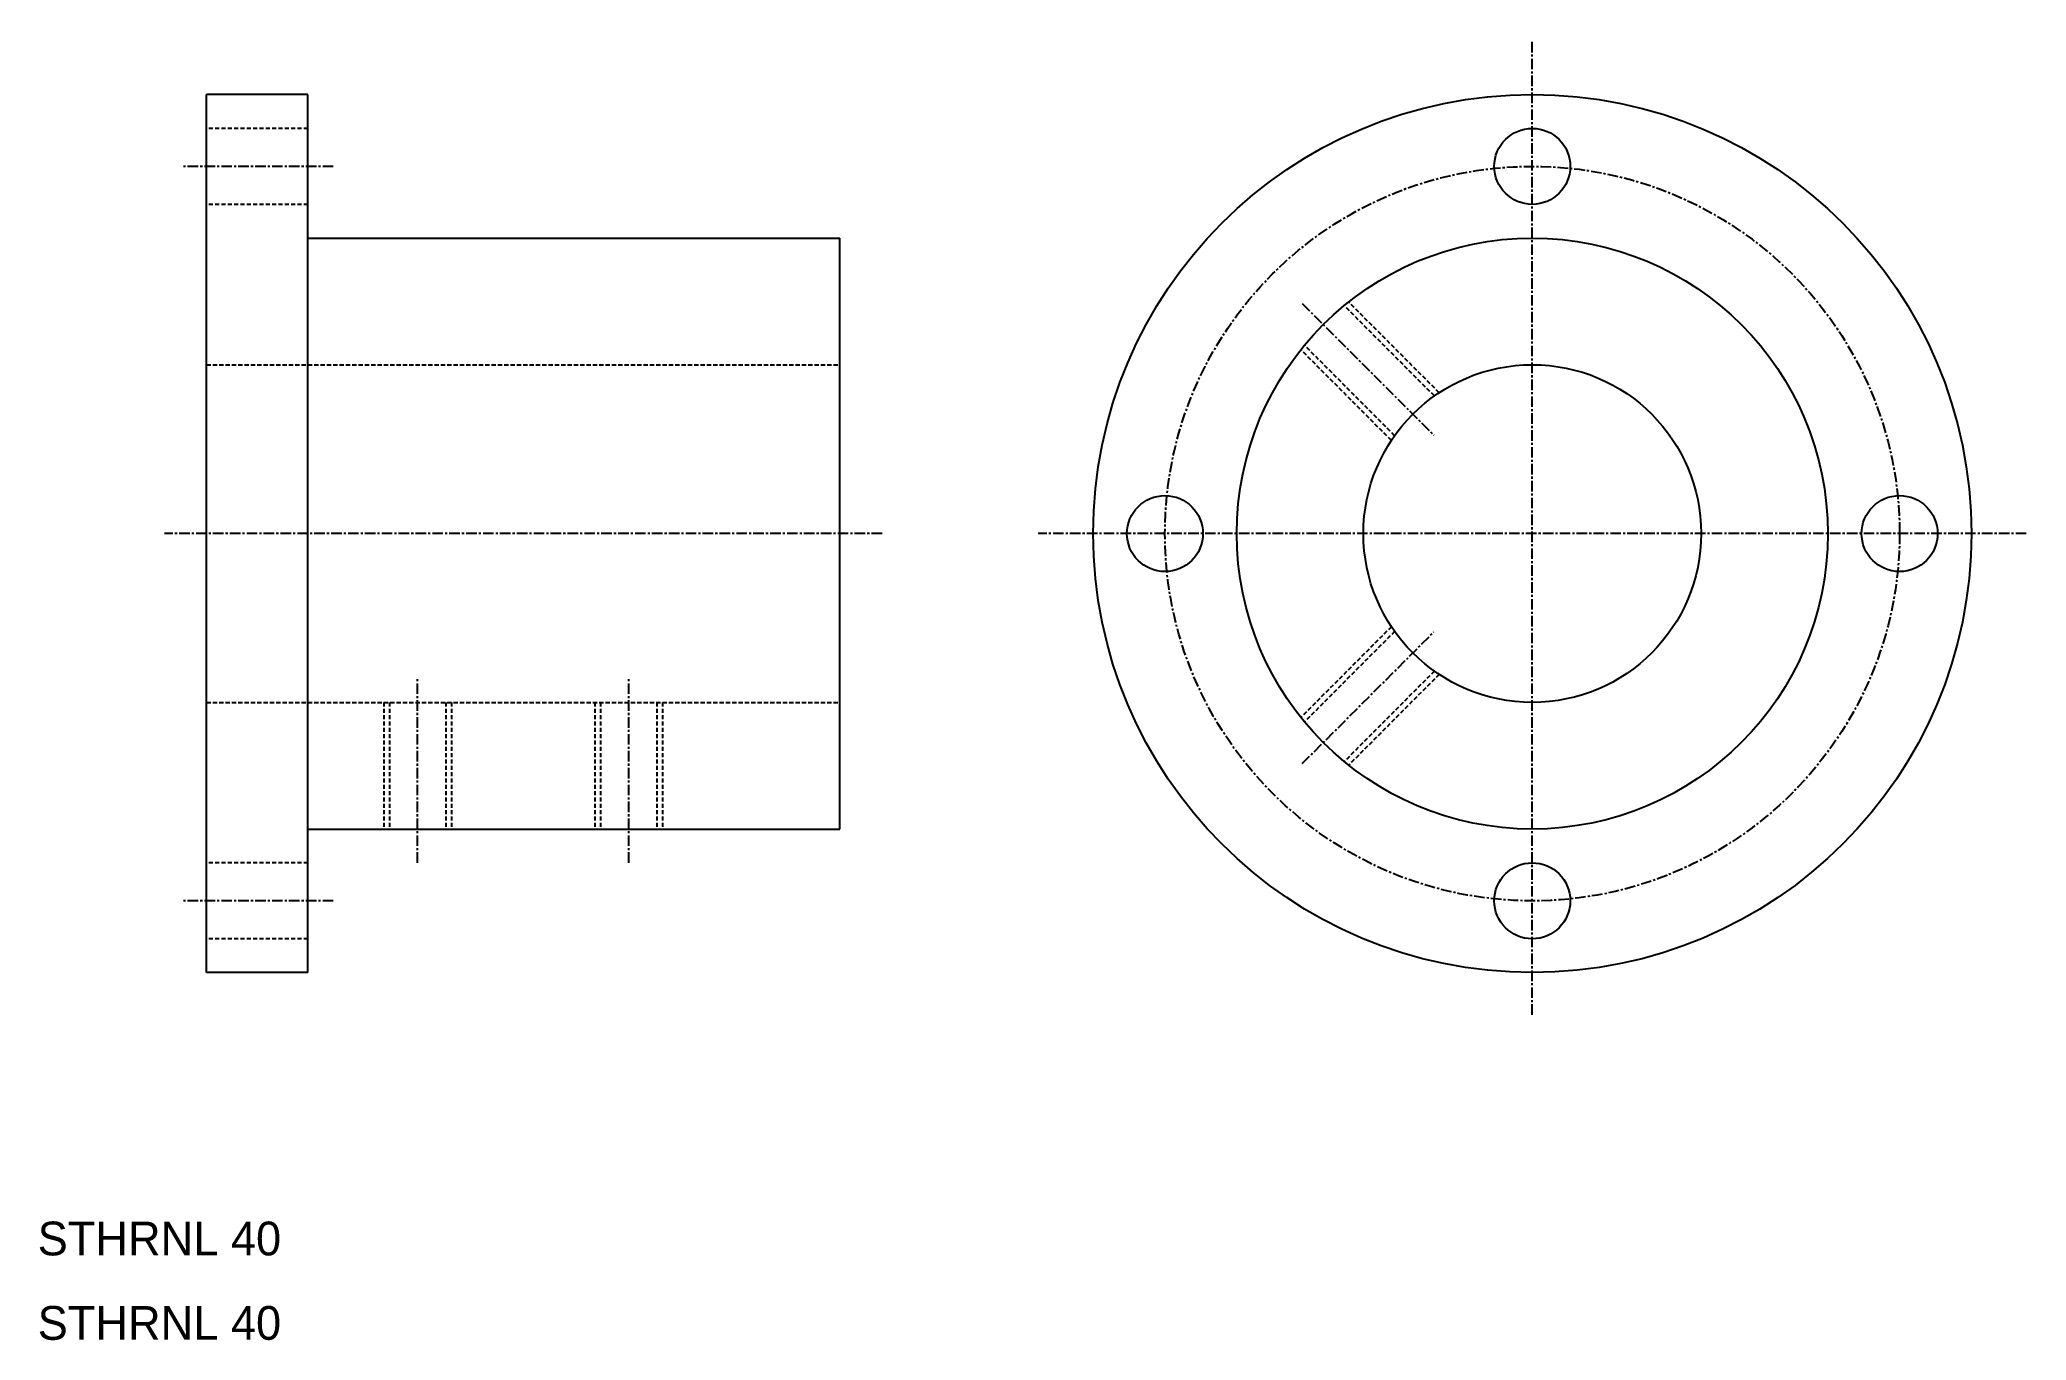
# Model space of a CAD drawing. Extents: x 10 to 246, y 10 to 164.
import ezdxf

# ---------------------------------------------------------------- set-up
doc = ezdxf.new("R2010")
doc.units = 0
doc.linetypes.add('CENTER', pattern=[2, 1.25, -0.25, 0.25, -0.25])
doc.linetypes.add('DASHED', pattern=[0.75, 0.5, -0.25])
doc.layers.get('0').update_dxf_attribs({"linetype": 'CONTINUOUS'})
doc.layers.add('CENTER', color=1, linetype='CENTER')

msp = doc.modelspace()

# ---------------------------------------------------------------- linework, layer by layer
at = {"color": 7, "linetype": 'CONTINUOUS'}
for p, q in [((30, 53.5), (30, 157.5)), ((42, 157.5), (30, 157.5)), ((42, 53.5), (42, 157.5)), ((42, 140.5), (105, 140.5)), ((105, 70.5), (105, 140.5)), ((42, 70.5), (105, 70.5)), ((42, 53.5), (30, 53.5))]:
    msp.add_line(p, q, dxfattribs=at)
at = {"color": 3, "linetype": 'DASHED'}
for p, q in [((42, 153.5), (30, 153.5)), ((42, 144.5), (30, 144.5)), ((175.4, 121.8), (164.73, 132.5)), ((175.97, 122.18), (165.26, 132.93)), ((170.31, 116.53), (159.6, 127.28)), ((170.7, 117.09), (160.03, 127.8)), ((30, 125.5), (105, 125.5)), ((170.31, 94.47), (159.6, 83.72)), ((170.7, 93.91), (160.03, 83.2)), ((175.4, 89.2), (164.73, 78.5)), ((175.97, 88.82), (165.26, 78.07)), ((30, 85.5), (105, 85.5)), ((51, 85.5), (51, 70.5)), ((51.67, 85.5), (51.67, 70.5)), ((58.32, 85.5), (58.32, 70.5)), ((59, 85.5), (59, 70.5)), ((76, 85.5), (76, 70.5)), ((76.67, 85.5), (76.67, 70.5)), ((83.32, 85.5), (83.32, 70.5)), ((84, 85.5), (84, 70.5)), ((42, 66.5), (30, 66.5)), ((42, 57.5), (30, 57.5))]:
    msp.add_line(p, q, dxfattribs=at)
at = {"color": 7, "linetype": 'CONTINUOUS'}
for centre, radius in [((187, 105.5), 52), ((187, 149), 4.5), ((187, 105.5), 35), ((187, 105.5), 20), ((143.5, 105.5), 4.5), ((230.5, 105.5), 4.5), ((187, 62), 4.5)]:
    msp.add_circle(centre, radius, dxfattribs=at)
at = {"layer": 'CENTER', "color": 1, "linetype": 'CENTER'}
for p, q in [((187, 48.5), (187, 164)), ((45, 149), (27, 149)), ((159.75, 132.75), (175.36, 117.14)), ((110, 105.5), (25, 105.5)), ((245.5, 105.5), (128.5, 105.5)), ((159.75, 78.25), (175.36, 93.86)), ((55, 66.5), (55, 88.5)), ((80, 66.5), (80, 88.5)), ((45, 62), (27, 62))]:
    msp.add_line(p, q, dxfattribs=at)
msp.add_circle((187, 105.5), 43.5, dxfattribs=at)

# ---------------------------------------------------------------- texts
at = {"color": 7, "linetype": 'CONTINUOUS'}
for p in [(10, 20), (10, 10)]:
    msp.add_text('STHRNL 40', height=4, dxfattribs=at).set_placement(p)

doc.saveas('drawing.dxf')
